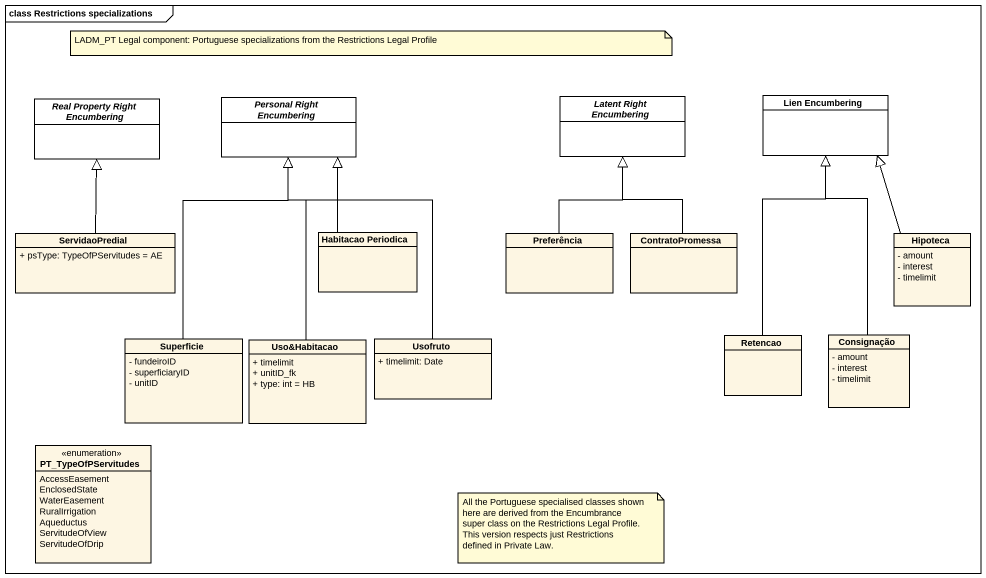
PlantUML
@startuml
mainframe class Restrictions specializations
hide circle
hide empty members
skinparam classAttributeIconSize 0
abstract class "Real Property Right Encumbering" as Real_Property_Right #FFFFFF
abstract class "Personal Right Encumbering" as Personal_Right_Encumbering #FFFFFF
abstract class "Latent Right Encumbering" as Latent_Right_Encumbering #FFFFFF
class "Lien Encumbering" as Lien_Encumbering #FFFFFF
class ServidaoPredial {
  + psType: TypeOfPServitudes = AE
}
class "Habitacao Periodica" as Habitacao_Periodica
class Preferência
class ContratoPromessa
class Hipoteca {
  - amount
  - interest
  - timelimit
}
class Superficie {
  - fundeiroID
  - superficiaryID
  - unitID
}
class "Uso&Habitacao" as Uso_Habitacao {
  + timelimit
  + unitID_fk
  + type: int = HB
}
class Usofruto {
  + timelimit: Date
}
class Retencao
class Consignação {
  - amount
  - interest
  - timelimit
}
enum PT_TypeOfPServitudes {
  AccessEasement
  EnclosedState
  WaterEasement
  RuralIrrigation
  Aqueductus
  ServitudeOfView
  ServitudeOfDrip
}
ServidaoPredial -up-|> Real_Property_Right
Habitacao_Periodica -up-|> Personal_Right_Encumbering
Preferência -up-|> Latent_Right_Encumbering
ContratoPromessa -up-|> Latent_Right_Encumbering
Hipoteca -up-|> Lien_Encumbering
Superficie -up-|> Personal_Right_Encumbering
Uso_Habitacao -up-|> Personal_Right_Encumbering
Usofruto -up-|> Personal_Right_Encumbering
Retencao -up-|> Lien_Encumbering
Consignação -up-|> Lien_Encumbering
note as N1
  LADM_PT Legal component: Portuguese specializations from the Restrictions Legal Profile
end note
note as N2
  All the Portuguese specialised classes shown here are derived from the Encumbrance super class on the Restrictions Legal Profile. This version respects just Restrictions defined in Private Law.
end note
@enduml
